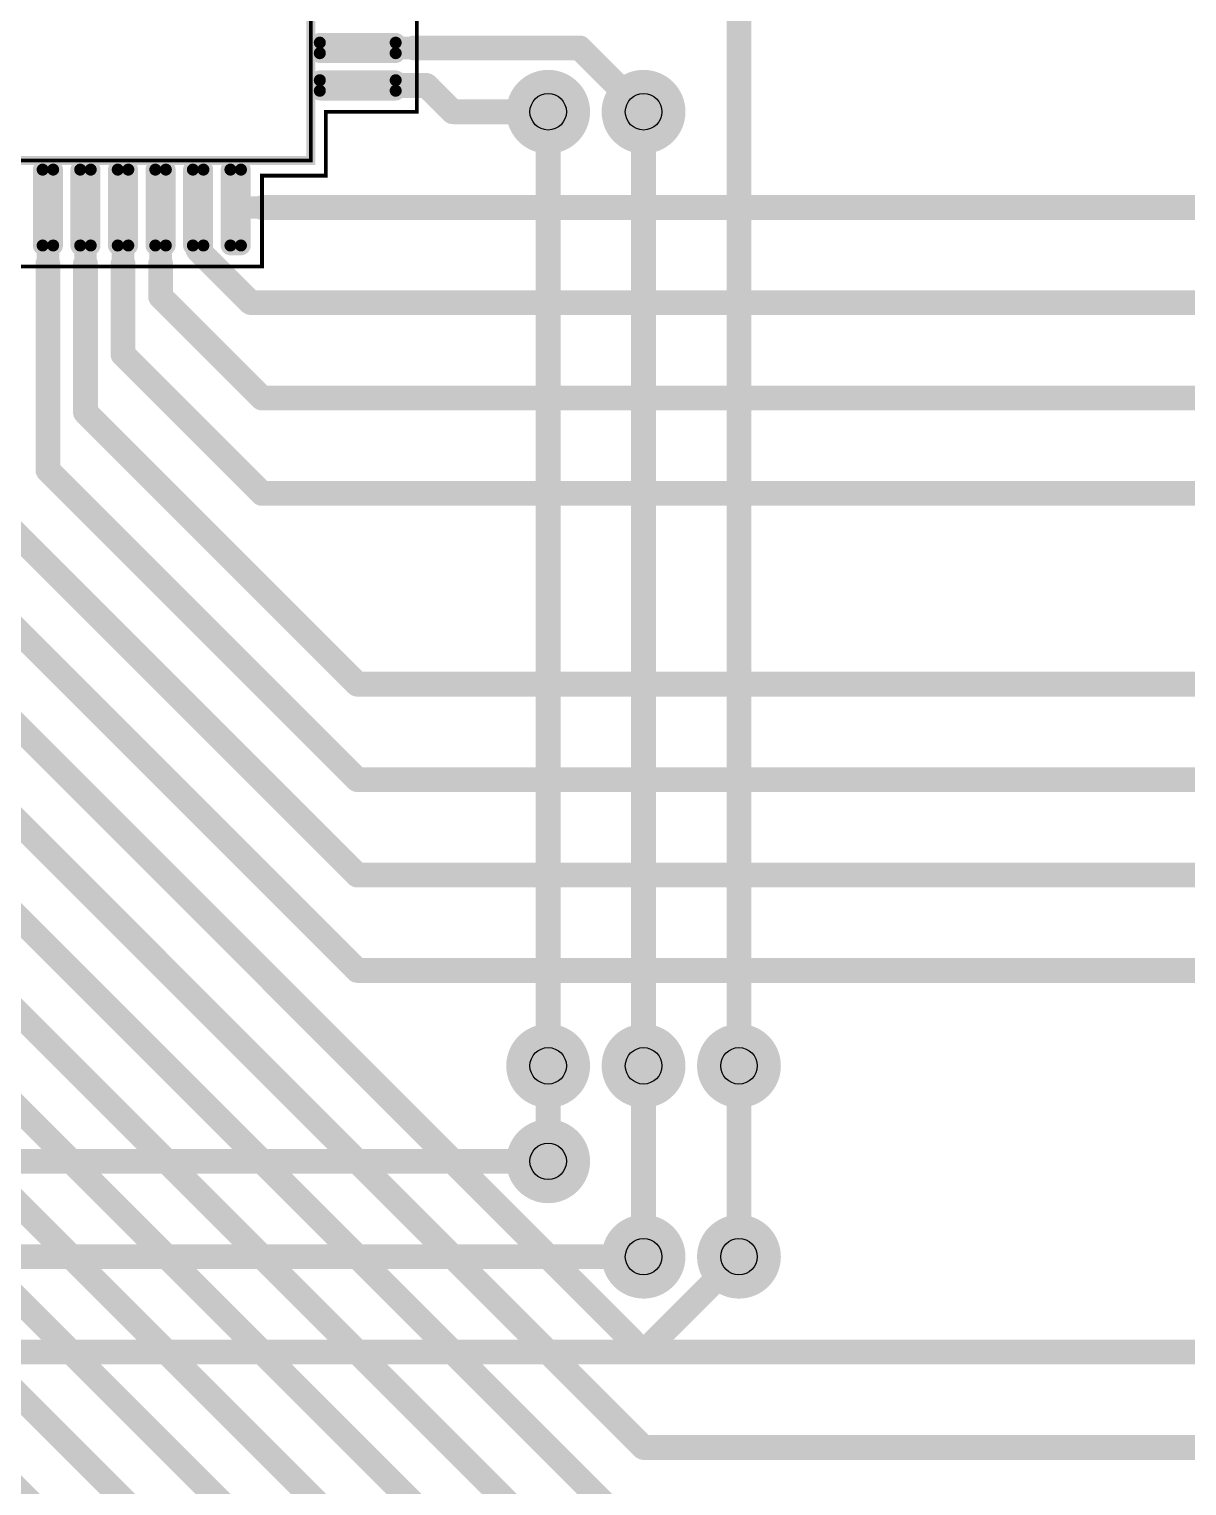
# Model space of a CAD drawing. Extents: x -0.1 to 82.8, y -0.1 to 80.9.
# Drawn here: x 44 to 59.41, y 15.13 to 34.52 of the extents above; entities that cross this region are included whole.
import ezdxf

# ---------------------------------------------------------------- set-up
doc = ezdxf.new("R2010")
doc.units = 0
for name, color, linetype in [('Furação_Inferior', 12, 'CONTINUOUS'), ('Furação_Superior', 11, 'CONTINUOUS'), ('Inferior', 10, 'CONTINUOUS'), ('Montagem_Superior', 2, 'CONTINUOUS'), ('Máscara_Inferior', 15, 'CONTINUOUS'), ('Máscara_Superior', 6, 'CONTINUOUS'), ('Pasta_Superior', 7, 'CONTINUOUS'), ('Serigrafia_Superior', 3, 'CONTINUOUS'), ('Superior', 9, 'CONTINUOUS'), ('Top_Comp_Outline', 4, 'CONTINUOUS'), ('Top_Courtyard', 5, 'CONTINUOUS')]:
    doc.layers.add(name, color=color, linetype=linetype)

msp = doc.modelspace()

# ---------------------------------------------------------------- linework, layer by layer
at = {"layer": 'Furação_Inferior'}
for centre in [(50.9067, 33.4167), (52.1767, 33.4167), (50.9067, 20.7167), (52.1767, 20.7167), (53.4467, 20.7167), (50.9067, 19.4467), (52.1767, 18.1767), (53.4467, 18.1767)]:
    msp.add_circle(centre, 0.2428, dxfattribs=at)
at = {"layer": 'Furação_Superior'}
for centre in [(50.9067, 33.4167), (52.1767, 33.4167), (50.9067, 20.7167), (52.1767, 20.7167), (53.4467, 20.7167), (50.9067, 19.4467), (52.1767, 18.1767), (53.4467, 18.1767)]:
    msp.add_circle(centre, 0.2428, dxfattribs=at)
at = {"layer": 'Inferior', "linetype": 'CONTINUOUS', "const_width": 0.33}
for points in [[(53.4467, 43.5767), (53.4467, 20.7167)], [(50.9067, 33.4167), (50.9067, 20.7167)], [(52.1767, 33.4167), (52.1767, 20.7167)], [(52.1767, 18.1767), (52.1767, 20.7167)], [(24.2367, 19.4467), (50.9067, 19.4467)], [(50.9067, 19.4467), (50.9067, 19.4467)], [(24.2367, 18.1767), (52.1767, 18.1767)], [(52.1767, 18.1767), (52.1767, 18.1767)], [(52.1767, 18.1767), (52.1767, 18.1767)], [(52.1767, 16.9067), (53.4467, 18.1767)], [(24.2367, 16.9067), (52.1767, 16.9067)]]:
    msp.add_lwpolyline(points, dxfattribs=at)
at = {"layer": 'Inferior', "linetype": 'CONTINUOUS'}
for points, const_width in [([(50.6527, 33.4167, 1), (51.1607, 33.4167, 1), (50.6527, 33.4167, 1)], 0.508), ([(51.9227, 33.4167, 1), (52.4307, 33.4167, 1), (51.9227, 33.4167, 1)], 0.508), ([(50.8242, 33.4167, 1), (50.9892, 33.4167, 1), (50.8242, 33.4167, 1)], 0.165), ([(52.0942, 33.4167, 1), (52.2592, 33.4167, 1), (52.0942, 33.4167, 1)], 0.165), ([(50.6527, 20.7167, 1), (51.1607, 20.7167, 1), (50.6527, 20.7167, 1)], 0.508), ([(51.9227, 20.7167, 1), (52.4307, 20.7167, 1), (51.9227, 20.7167, 1)], 0.508), ([(53.1927, 20.7167, 1), (53.7007, 20.7167, 1), (53.1927, 20.7167, 1)], 0.508), ([(50.8242, 20.7167, 1), (50.9892, 20.7167, 1), (50.8242, 20.7167, 1)], 0.165), ([(52.0942, 20.7167, 1), (52.2592, 20.7167, 1), (52.0942, 20.7167, 1)], 0.165), ([(52.0942, 20.7167, 1), (52.2592, 20.7167, 1), (52.0942, 20.7167, 1)], 0.165), ([(53.3642, 20.7167, 1), (53.5292, 20.7167, 1), (53.3642, 20.7167, 1)], 0.165), ([(50.6527, 19.4467, 1), (51.1607, 19.4467, 1), (50.6527, 19.4467, 1)], 0.508), ([(50.8242, 19.4467, 1), (50.9892, 19.4467, 1), (50.8242, 19.4467, 1)], 0.165), ([(50.8242, 19.4467, 1), (50.9892, 19.4467, 1), (50.8242, 19.4467, 1)], 0.165), ([(51.9227, 18.1767, 1), (52.4307, 18.1767, 1), (51.9227, 18.1767, 1)], 0.508), ([(53.1927, 18.1767, 1), (53.7007, 18.1767, 1), (53.1927, 18.1767, 1)], 0.508), ([(52.0942, 18.1767, 1), (52.2592, 18.1767, 1), (52.0942, 18.1767, 1)], 0.165), ([(52.0942, 18.1767, 1), (52.2592, 18.1767, 1), (52.0942, 18.1767, 1)], 0.165), ([(52.0942, 18.1767, 1), (52.2592, 18.1767, 1), (52.0942, 18.1767, 1)], 0.165), ([(52.0942, 18.1767, 1), (52.2592, 18.1767, 1), (52.0942, 18.1767, 1)], 0.165), ([(53.3642, 18.1767, 1), (53.5292, 18.1767, 1), (53.3642, 18.1767, 1)], 0.165), ([(52.0942, 16.9067, 1), (52.2592, 16.9067, 1), (52.0942, 16.9067, 1)], 0.165), ([(52.0942, 16.9067, 1), (52.2592, 16.9067, 1), (52.0942, 16.9067, 1)], 0.165)]:
    msp.add_lwpolyline(points, format="xyb", dxfattribs=dict(at, const_width=const_width))
at = {"layer": 'Montagem_Superior', "linetype": 'CONTINUOUS', "const_width": 0.12}
msp.add_lwpolyline([(47.7467, 46.7667), (47.7467, 32.7667), (33.7467, 32.7667), (33.7467, 45.7667), (34.7467, 46.7667), (47.7467, 46.7667)], dxfattribs=at)
at = {"layer": 'Máscara_Inferior', "linetype": 'CONTINUOUS', "const_width": 0.558}
for points in [[(50.6277, 33.4167, 1), (51.1857, 33.4167, 1), (50.6277, 33.4167, 1)], [(51.8977, 33.4167, 1), (52.4557, 33.4167, 1), (51.8977, 33.4167, 1)], [(50.6277, 20.7167, 1), (51.1857, 20.7167, 1), (50.6277, 20.7167, 1)], [(51.8977, 20.7167, 1), (52.4557, 20.7167, 1), (51.8977, 20.7167, 1)], [(53.1677, 20.7167, 1), (53.7257, 20.7167, 1), (53.1677, 20.7167, 1)], [(50.6277, 19.4467, 1), (51.1857, 19.4467, 1), (50.6277, 19.4467, 1)], [(51.8977, 18.1767, 1), (52.4557, 18.1767, 1), (51.8977, 18.1767, 1)], [(53.1677, 18.1767, 1), (53.7257, 18.1767, 1), (53.1677, 18.1767, 1)]]:
    msp.add_lwpolyline(points, format="xyb", dxfattribs=at)
at = {"layer": 'Máscara_Superior', "linetype": 'CONTINUOUS'}
for points, const_width in [([(47.8017, 34.3367, 1), (47.9317, 34.3367, 1), (47.8017, 34.3367, 1)], 0.13), ([(47.8017, 34.1967, 1), (47.9317, 34.1967, 1), (47.8017, 34.1967, 1)], 0.13), ([(48.8117, 34.3367, 1), (48.9417, 34.3367, 1), (48.8117, 34.3367, 1)], 0.13), ([(48.8117, 34.1967, 1), (48.9417, 34.1967, 1), (48.8117, 34.1967, 1)], 0.13), ([(47.8017, 33.8367, 1), (47.9317, 33.8367, 1), (47.8017, 33.8367, 1)], 0.13), ([(48.8117, 33.8367, 1), (48.9417, 33.8367, 1), (48.8117, 33.8367, 1)], 0.13), ([(50.6277, 33.4167, 1), (51.1857, 33.4167, 1), (50.6277, 33.4167, 1)], 0.558), ([(51.8977, 33.4167, 1), (52.4557, 33.4167, 1), (51.8977, 33.4167, 1)], 0.558), ([(47.8017, 33.6967, 1), (47.9317, 33.6967, 1), (47.8017, 33.6967, 1)], 0.13), ([(48.8117, 33.6967, 1), (48.9417, 33.6967, 1), (48.8117, 33.6967, 1)], 0.13), ([(44.1117, 32.6467, 1), (44.2417, 32.6467, 1), (44.1117, 32.6467, 1)], 0.13), ([(44.2517, 32.6467, 1), (44.3817, 32.6467, 1), (44.2517, 32.6467, 1)], 0.13), ([(44.6117, 32.6467, 1), (44.7417, 32.6467, 1), (44.6117, 32.6467, 1)], 0.13), ([(44.7517, 32.6467, 1), (44.8817, 32.6467, 1), (44.7517, 32.6467, 1)], 0.13), ([(45.1117, 32.6467, 1), (45.2417, 32.6467, 1), (45.1117, 32.6467, 1)], 0.13), ([(45.2517, 32.6467, 1), (45.3817, 32.6467, 1), (45.2517, 32.6467, 1)], 0.13), ([(45.6117, 32.6467, 1), (45.7417, 32.6467, 1), (45.6117, 32.6467, 1)], 0.13), ([(45.7517, 32.6467, 1), (45.8817, 32.6467, 1), (45.7517, 32.6467, 1)], 0.13), ([(46.1117, 32.6467, 1), (46.2417, 32.6467, 1), (46.1117, 32.6467, 1)], 0.13), ([(46.2517, 32.6467, 1), (46.3817, 32.6467, 1), (46.2517, 32.6467, 1)], 0.13), ([(46.6117, 32.6467, 1), (46.7417, 32.6467, 1), (46.6117, 32.6467, 1)], 0.13), ([(46.7517, 32.6467, 1), (46.8817, 32.6467, 1), (46.7517, 32.6467, 1)], 0.13), ([(44.1117, 31.6367, 1), (44.2417, 31.6367, 1), (44.1117, 31.6367, 1)], 0.13), ([(44.2517, 31.6367, 1), (44.3817, 31.6367, 1), (44.2517, 31.6367, 1)], 0.13), ([(44.6117, 31.6367, 1), (44.7417, 31.6367, 1), (44.6117, 31.6367, 1)], 0.13), ([(44.7517, 31.6367, 1), (44.8817, 31.6367, 1), (44.7517, 31.6367, 1)], 0.13), ([(45.1117, 31.6367, 1), (45.2417, 31.6367, 1), (45.1117, 31.6367, 1)], 0.13), ([(45.2517, 31.6367, 1), (45.3817, 31.6367, 1), (45.2517, 31.6367, 1)], 0.13), ([(45.6117, 31.6367, 1), (45.7417, 31.6367, 1), (45.6117, 31.6367, 1)], 0.13), ([(45.7517, 31.6367, 1), (45.8817, 31.6367, 1), (45.7517, 31.6367, 1)], 0.13), ([(46.1117, 31.6367, 1), (46.2417, 31.6367, 1), (46.1117, 31.6367, 1)], 0.13), ([(46.2517, 31.6367, 1), (46.3817, 31.6367, 1), (46.2517, 31.6367, 1)], 0.13), ([(46.6117, 31.6367, 1), (46.7417, 31.6367, 1), (46.6117, 31.6367, 1)], 0.13), ([(46.7517, 31.6367, 1), (46.8817, 31.6367, 1), (46.7517, 31.6367, 1)], 0.13), ([(50.6277, 20.7167, 1), (51.1857, 20.7167, 1), (50.6277, 20.7167, 1)], 0.558), ([(51.8977, 20.7167, 1), (52.4557, 20.7167, 1), (51.8977, 20.7167, 1)], 0.558), ([(53.1677, 20.7167, 1), (53.7257, 20.7167, 1), (53.1677, 20.7167, 1)], 0.558), ([(50.6277, 19.4467, 1), (51.1857, 19.4467, 1), (50.6277, 19.4467, 1)], 0.558), ([(51.8977, 18.1767, 1), (52.4557, 18.1767, 1), (51.8977, 18.1767, 1)], 0.558), ([(53.1677, 18.1767, 1), (53.7257, 18.1767, 1), (53.1677, 18.1767, 1)], 0.558)]:
    msp.add_lwpolyline(points, format="xyb", dxfattribs=dict(at, const_width=const_width))
at = {"layer": 'Máscara_Superior'}
for points in [[(47.7367, 34.1967), (47.7367, 34.3367), (48.8767, 34.4667), (47.8667, 34.4667)], [(47.7367, 34.1967), (48.8767, 34.4667), (49.0067, 34.1967), (49.0067, 34.3367)], [(47.7367, 34.1967), (49.0067, 34.1967), (47.8667, 34.0667), (48.8767, 34.0667)], [(47.7367, 33.6967), (47.7367, 33.8367), (48.8767, 33.9667), (47.8667, 33.9667)], [(47.7367, 33.6967), (48.8767, 33.9667), (49.0067, 33.6967), (49.0067, 33.8367)], [(47.7367, 33.6967), (49.0067, 33.6967), (47.8667, 33.5667), (48.8767, 33.5667)], [(44.1767, 32.7767), (44.1767, 31.5067), (44.0467, 32.6467), (44.0467, 31.6367)], [(44.1767, 32.7767), (44.3167, 32.7767), (44.4467, 31.6367), (44.4467, 32.6467)], [(44.1767, 32.7767), (44.4467, 31.6367), (44.1767, 31.5067), (44.3167, 31.5067)], [(44.6767, 32.7767), (44.6767, 31.5067), (44.5467, 32.6467), (44.5467, 31.6367)], [(44.6767, 32.7767), (44.8167, 32.7767), (44.9467, 31.6367), (44.9467, 32.6467)], [(44.6767, 32.7767), (44.9467, 31.6367), (44.6767, 31.5067), (44.8167, 31.5067)], [(45.1767, 32.7767), (45.1767, 31.5067), (45.0467, 32.6467), (45.0467, 31.6367)], [(45.1767, 32.7767), (45.3167, 32.7767), (45.4467, 31.6367), (45.4467, 32.6467)], [(45.1767, 32.7767), (45.4467, 31.6367), (45.1767, 31.5067), (45.3167, 31.5067)], [(45.6767, 32.7767), (45.6767, 31.5067), (45.5467, 32.6467), (45.5467, 31.6367)], [(45.6767, 32.7767), (45.8167, 32.7767), (45.9467, 31.6367), (45.9467, 32.6467)], [(45.6767, 32.7767), (45.9467, 31.6367), (45.6767, 31.5067), (45.8167, 31.5067)], [(46.1767, 32.7767), (46.1767, 31.5067), (46.0467, 32.6467), (46.0467, 31.6367)], [(46.1767, 32.7767), (46.3167, 32.7767), (46.4467, 31.6367), (46.4467, 32.6467)], [(46.1767, 32.7767), (46.4467, 31.6367), (46.1767, 31.5067), (46.3167, 31.5067)], [(46.6767, 32.7767), (46.6767, 31.5067), (46.5467, 32.6467), (46.5467, 31.6367)], [(46.6767, 32.7767), (46.8167, 32.7767), (46.9467, 31.6367), (46.9467, 32.6467)], [(46.6767, 32.7767), (46.9467, 31.6367), (46.6767, 31.5067), (46.8167, 31.5067)]]:
    msp.add_solid(points, dxfattribs=at)
at = {"layer": 'Pasta_Superior', "linetype": 'CONTINUOUS', "const_width": 0.03}
for points in [[(47.8517, 34.3367, 1), (47.8817, 34.3367, 1), (47.8517, 34.3367, 1)], [(48.8617, 34.3367, 1), (48.8917, 34.3367, 1), (48.8617, 34.3367, 1)], [(47.8517, 34.1967, 1), (47.8817, 34.1967, 1), (47.8517, 34.1967, 1)], [(48.8617, 34.1967, 1), (48.8917, 34.1967, 1), (48.8617, 34.1967, 1)], [(47.8517, 33.8367, 1), (47.8817, 33.8367, 1), (47.8517, 33.8367, 1)], [(48.8617, 33.8367, 1), (48.8917, 33.8367, 1), (48.8617, 33.8367, 1)], [(47.8517, 33.6967, 1), (47.8817, 33.6967, 1), (47.8517, 33.6967, 1)], [(48.8617, 33.6967, 1), (48.8917, 33.6967, 1), (48.8617, 33.6967, 1)], [(44.1617, 32.6467, 1), (44.1917, 32.6467, 1), (44.1617, 32.6467, 1)], [(44.3017, 32.6467, 1), (44.3317, 32.6467, 1), (44.3017, 32.6467, 1)], [(44.6617, 32.6467, 1), (44.6917, 32.6467, 1), (44.6617, 32.6467, 1)], [(44.8017, 32.6467, 1), (44.8317, 32.6467, 1), (44.8017, 32.6467, 1)], [(45.1617, 32.6467, 1), (45.1917, 32.6467, 1), (45.1617, 32.6467, 1)], [(45.3017, 32.6467, 1), (45.3317, 32.6467, 1), (45.3017, 32.6467, 1)], [(45.6617, 32.6467, 1), (45.6917, 32.6467, 1), (45.6617, 32.6467, 1)], [(45.8017, 32.6467, 1), (45.8317, 32.6467, 1), (45.8017, 32.6467, 1)], [(46.1617, 32.6467, 1), (46.1917, 32.6467, 1), (46.1617, 32.6467, 1)], [(46.3017, 32.6467, 1), (46.3317, 32.6467, 1), (46.3017, 32.6467, 1)], [(46.6617, 32.6467, 1), (46.6917, 32.6467, 1), (46.6617, 32.6467, 1)], [(46.8017, 32.6467, 1), (46.8317, 32.6467, 1), (46.8017, 32.6467, 1)], [(44.1617, 31.6367, 1), (44.1917, 31.6367, 1), (44.1617, 31.6367, 1)], [(44.3017, 31.6367, 1), (44.3317, 31.6367, 1), (44.3017, 31.6367, 1)], [(44.6617, 31.6367, 1), (44.6917, 31.6367, 1), (44.6617, 31.6367, 1)], [(44.8017, 31.6367, 1), (44.8317, 31.6367, 1), (44.8017, 31.6367, 1)], [(45.1617, 31.6367, 1), (45.1917, 31.6367, 1), (45.1617, 31.6367, 1)], [(45.3017, 31.6367, 1), (45.3317, 31.6367, 1), (45.3017, 31.6367, 1)], [(45.6617, 31.6367, 1), (45.6917, 31.6367, 1), (45.6617, 31.6367, 1)], [(45.8017, 31.6367, 1), (45.8317, 31.6367, 1), (45.8017, 31.6367, 1)], [(46.1617, 31.6367, 1), (46.1917, 31.6367, 1), (46.1617, 31.6367, 1)], [(46.3017, 31.6367, 1), (46.3317, 31.6367, 1), (46.3017, 31.6367, 1)], [(46.6617, 31.6367, 1), (46.6917, 31.6367, 1), (46.6617, 31.6367, 1)], [(46.8017, 31.6367, 1), (46.8317, 31.6367, 1), (46.8017, 31.6367, 1)]]:
    msp.add_lwpolyline(points, format="xyb", dxfattribs=at)
at = {"layer": 'Pasta_Superior'}
for points in [[(47.8367, 34.1967), (47.8367, 34.3367), (48.8767, 34.3667), (47.8667, 34.3667)], [(47.8367, 34.1967), (48.8767, 34.3667), (48.9067, 34.1967), (48.9067, 34.3367)], [(47.8367, 34.1967), (48.9067, 34.1967), (47.8667, 34.1667), (48.8767, 34.1667)], [(47.8367, 33.6967), (47.8367, 33.8367), (48.8767, 33.8667), (47.8667, 33.8667)], [(47.8367, 33.6967), (48.8767, 33.8667), (48.9067, 33.6967), (48.9067, 33.8367)], [(47.8367, 33.6967), (48.9067, 33.6967), (47.8667, 33.6667), (48.8767, 33.6667)], [(44.1767, 32.6767), (44.1767, 31.6067), (44.1467, 32.6467), (44.1467, 31.6367)], [(44.1767, 32.6767), (44.3167, 32.6767), (44.3467, 31.6367), (44.3467, 32.6467)], [(44.1767, 32.6767), (44.3467, 31.6367), (44.1767, 31.6067), (44.3167, 31.6067)], [(44.6767, 32.6767), (44.6767, 31.6067), (44.6467, 32.6467), (44.6467, 31.6367)], [(44.6767, 32.6767), (44.8167, 32.6767), (44.8467, 31.6367), (44.8467, 32.6467)], [(44.6767, 32.6767), (44.8467, 31.6367), (44.6767, 31.6067), (44.8167, 31.6067)], [(45.1767, 32.6767), (45.1767, 31.6067), (45.1467, 32.6467), (45.1467, 31.6367)], [(45.1767, 32.6767), (45.3167, 32.6767), (45.3467, 31.6367), (45.3467, 32.6467)], [(45.1767, 32.6767), (45.3467, 31.6367), (45.1767, 31.6067), (45.3167, 31.6067)], [(45.6767, 32.6767), (45.6767, 31.6067), (45.6467, 32.6467), (45.6467, 31.6367)], [(45.6767, 32.6767), (45.8167, 32.6767), (45.8467, 31.6367), (45.8467, 32.6467)], [(45.6767, 32.6767), (45.8467, 31.6367), (45.6767, 31.6067), (45.8167, 31.6067)], [(46.1767, 32.6767), (46.1767, 31.6067), (46.1467, 32.6467), (46.1467, 31.6367)], [(46.1767, 32.6767), (46.3167, 32.6767), (46.3467, 31.6367), (46.3467, 32.6467)], [(46.1767, 32.6767), (46.3467, 31.6367), (46.1767, 31.6067), (46.3167, 31.6067)], [(46.6767, 32.6767), (46.6767, 31.6067), (46.6467, 32.6467), (46.6467, 31.6367)], [(46.6767, 32.6767), (46.8167, 32.6767), (46.8467, 31.6367), (46.8467, 32.6467)], [(46.6767, 32.6767), (46.8467, 31.6367), (46.6767, 31.6067), (46.8167, 31.6067)]]:
    msp.add_solid(points, dxfattribs=at)
at = {"layer": 'Serigrafia_Superior', "linetype": 'CONTINUOUS', "const_width": 0.12}
msp.add_lwpolyline([(47.0767, 32.7667), (47.7467, 32.7667), (47.7467, 33.4367)], dxfattribs=at)
at = {"layer": 'Superior', "linetype": 'CONTINUOUS'}
for points, const_width in [([(47.8267, 34.3367, 1), (47.9067, 34.3367, 1), (47.8267, 34.3367, 1)], 0.08), ([(48.2967, 34.2667, 1), (48.4467, 34.2667, 1), (48.2967, 34.2667, 1)], 0.15), ([(48.8367, 34.3367, 1), (48.9167, 34.3367, 1), (48.8367, 34.3367, 1)], 0.08), ([(49.0392, 34.2667, 1), (49.2042, 34.2667, 1), (49.0392, 34.2667, 1)], 0.165), ([(49.0467, 34.2667, 1), (49.1967, 34.2667, 1), (49.0467, 34.2667, 1)], 0.15), ([(51.2442, 34.2667, 1), (51.4092, 34.2667, 1), (51.2442, 34.2667, 1)], 0.165), ([(51.2442, 34.2667, 1), (51.4092, 34.2667, 1), (51.2442, 34.2667, 1)], 0.165), ([(47.8267, 34.1967, 1), (47.9067, 34.1967, 1), (47.8267, 34.1967, 1)], 0.08), ([(48.8367, 34.1967, 1), (48.9167, 34.1967, 1), (48.8367, 34.1967, 1)], 0.08), ([(47.8267, 33.8367, 1), (47.9067, 33.8367, 1), (47.8267, 33.8367, 1)], 0.08), ([(47.8267, 33.6967, 1), (47.9067, 33.6967, 1), (47.8267, 33.6967, 1)], 0.08), ([(48.2892, 33.7667, 1), (48.4542, 33.7667, 1), (48.2892, 33.7667, 1)], 0.165), ([(48.8367, 33.8367, 1), (48.9167, 33.8367, 1), (48.8367, 33.8367, 1)], 0.08), ([(48.8367, 33.6967, 1), (48.9167, 33.6967, 1), (48.8367, 33.6967, 1)], 0.08), ([(49.2042, 33.7667, 1), (49.3692, 33.7667, 1), (49.2042, 33.7667, 1)], 0.165), ([(49.2042, 33.7667, 1), (49.3692, 33.7667, 1), (49.2042, 33.7667, 1)], 0.165), ([(50.6527, 33.4167, 1), (51.1607, 33.4167, 1), (50.6527, 33.4167, 1)], 0.508), ([(51.9227, 33.4167, 1), (52.4307, 33.4167, 1), (51.9227, 33.4167, 1)], 0.508), ([(49.5542, 33.4167, 1), (49.7192, 33.4167, 1), (49.5542, 33.4167, 1)], 0.165), ([(49.5542, 33.4167, 1), (49.7192, 33.4167, 1), (49.5542, 33.4167, 1)], 0.165), ([(50.8242, 33.4167, 1), (50.9892, 33.4167, 1), (50.8242, 33.4167, 1)], 0.165), ([(52.0942, 33.4167, 1), (52.2592, 33.4167, 1), (52.0942, 33.4167, 1)], 0.165), ([(44.1367, 32.6467, 1), (44.2167, 32.6467, 1), (44.1367, 32.6467, 1)], 0.08), ([(44.2767, 32.6467, 1), (44.3567, 32.6467, 1), (44.2767, 32.6467, 1)], 0.08), ([(44.6367, 32.6467, 1), (44.7167, 32.6467, 1), (44.6367, 32.6467, 1)], 0.08), ([(44.7767, 32.6467, 1), (44.8567, 32.6467, 1), (44.7767, 32.6467, 1)], 0.08), ([(45.1367, 32.6467, 1), (45.2167, 32.6467, 1), (45.1367, 32.6467, 1)], 0.08), ([(45.2767, 32.6467, 1), (45.3567, 32.6467, 1), (45.2767, 32.6467, 1)], 0.08), ([(45.6367, 32.6467, 1), (45.7167, 32.6467, 1), (45.6367, 32.6467, 1)], 0.08), ([(45.7767, 32.6467, 1), (45.8567, 32.6467, 1), (45.7767, 32.6467, 1)], 0.08), ([(46.1367, 32.6467, 1), (46.2167, 32.6467, 1), (46.1367, 32.6467, 1)], 0.08), ([(46.2767, 32.6467, 1), (46.3567, 32.6467, 1), (46.2767, 32.6467, 1)], 0.08), ([(46.6367, 32.6467, 1), (46.7167, 32.6467, 1), (46.6367, 32.6467, 1)], 0.08), ([(46.7767, 32.6467, 1), (46.8567, 32.6467, 1), (46.7767, 32.6467, 1)], 0.08), ([(44.1717, 32.1417, 1), (44.3217, 32.1417, 1), (44.1717, 32.1417, 1)], 0.15), ([(44.6717, 32.1417, 1), (44.8217, 32.1417, 1), (44.6717, 32.1417, 1)], 0.15), ([(45.1717, 32.1417, 1), (45.3217, 32.1417, 1), (45.1717, 32.1417, 1)], 0.15), ([(45.6717, 32.1417, 1), (45.8217, 32.1417, 1), (45.6717, 32.1417, 1)], 0.15), ([(46.1717, 32.1417, 1), (46.3217, 32.1417, 1), (46.1717, 32.1417, 1)], 0.15), ([(46.6717, 32.1417, 1), (46.8217, 32.1417, 1), (46.6717, 32.1417, 1)], 0.15), ([(47.0192, 32.1417, 1), (47.1842, 32.1417, 1), (47.0192, 32.1417, 1)], 0.165), ([(47.0267, 32.1417, 1), (47.1767, 32.1417, 1), (47.0267, 32.1417, 1)], 0.15), ([(47.0267, 32.1417, 1), (47.1767, 32.1417, 1), (47.0267, 32.1417, 1)], 0.15), ([(44.1367, 31.6367, 1), (44.2167, 31.6367, 1), (44.1367, 31.6367, 1)], 0.08), ([(44.2767, 31.6367, 1), (44.3567, 31.6367, 1), (44.2767, 31.6367, 1)], 0.08), ([(44.6367, 31.6367, 1), (44.7167, 31.6367, 1), (44.6367, 31.6367, 1)], 0.08), ([(44.7767, 31.6367, 1), (44.8567, 31.6367, 1), (44.7767, 31.6367, 1)], 0.08), ([(45.1367, 31.6367, 1), (45.2167, 31.6367, 1), (45.1367, 31.6367, 1)], 0.08), ([(45.2767, 31.6367, 1), (45.3567, 31.6367, 1), (45.2767, 31.6367, 1)], 0.08), ([(45.6367, 31.6367, 1), (45.7167, 31.6367, 1), (45.6367, 31.6367, 1)], 0.08), ([(45.7767, 31.6367, 1), (45.8567, 31.6367, 1), (45.7767, 31.6367, 1)], 0.08), ([(46.1642, 31.5767, 1), (46.3292, 31.5767, 1), (46.1642, 31.5767, 1)], 0.165), ([(46.1717, 31.5767, 1), (46.3217, 31.5767, 1), (46.1717, 31.5767, 1)], 0.15), ([(46.1367, 31.6367, 1), (46.2167, 31.6367, 1), (46.1367, 31.6367, 1)], 0.08), ([(46.2767, 31.6367, 1), (46.3567, 31.6367, 1), (46.2767, 31.6367, 1)], 0.08), ([(46.6367, 31.6367, 1), (46.7167, 31.6367, 1), (46.6367, 31.6367, 1)], 0.08), ([(46.7767, 31.6367, 1), (46.8567, 31.6367, 1), (46.7767, 31.6367, 1)], 0.08), ([(44.1642, 31.3917, 1), (44.3292, 31.3917, 1), (44.1642, 31.3917, 1)], 0.165), ([(44.1717, 31.3917, 1), (44.3217, 31.3917, 1), (44.1717, 31.3917, 1)], 0.15), ([(44.6642, 31.3917, 1), (44.8292, 31.3917, 1), (44.6642, 31.3917, 1)], 0.165), ([(44.6717, 31.3917, 1), (44.8217, 31.3917, 1), (44.6717, 31.3917, 1)], 0.15), ([(45.1642, 31.3917, 1), (45.3292, 31.3917, 1), (45.1642, 31.3917, 1)], 0.165), ([(45.1717, 31.3917, 1), (45.3217, 31.3917, 1), (45.1717, 31.3917, 1)], 0.15), ([(45.6642, 31.3917, 1), (45.8292, 31.3917, 1), (45.6642, 31.3917, 1)], 0.165), ([(45.6717, 31.3917, 1), (45.8217, 31.3917, 1), (45.6717, 31.3917, 1)], 0.15), ([(45.6642, 30.9567, 1), (45.8292, 30.9567, 1), (45.6642, 30.9567, 1)], 0.165), ([(45.6642, 30.9567, 1), (45.8292, 30.9567, 1), (45.6642, 30.9567, 1)], 0.165), ([(46.8642, 30.8767, 1), (47.0292, 30.8767, 1), (46.8642, 30.8767, 1)], 0.165), ([(46.8642, 30.8767, 1), (47.0292, 30.8767, 1), (46.8642, 30.8767, 1)], 0.165), ([(45.1642, 30.1867, 1), (45.3292, 30.1867, 1), (45.1642, 30.1867, 1)], 0.165), ([(45.1642, 30.1867, 1), (45.3292, 30.1867, 1), (45.1642, 30.1867, 1)], 0.165), ([(47.0142, 29.6067, 1), (47.1792, 29.6067, 1), (47.0142, 29.6067, 1)], 0.165), ([(47.0142, 29.6067, 1), (47.1792, 29.6067, 1), (47.0142, 29.6067, 1)], 0.165), ([(44.6642, 29.4167, 1), (44.8292, 29.4167, 1), (44.6642, 29.4167, 1)], 0.165), ([(44.6642, 29.4167, 1), (44.8292, 29.4167, 1), (44.6642, 29.4167, 1)], 0.165), ([(44.1642, 28.6467, 1), (44.3292, 28.6467, 1), (44.1642, 28.6467, 1)], 0.165), ([(44.1642, 28.6467, 1), (44.3292, 28.6467, 1), (44.1642, 28.6467, 1)], 0.165), ([(47.0142, 28.3367, 1), (47.1792, 28.3367, 1), (47.0142, 28.3367, 1)], 0.165), ([(47.0142, 28.3367, 1), (47.1792, 28.3367, 1), (47.0142, 28.3367, 1)], 0.165), ([(48.2842, 25.7967, 1), (48.4492, 25.7967, 1), (48.2842, 25.7967, 1)], 0.165), ([(48.2842, 25.7967, 1), (48.4492, 25.7967, 1), (48.2842, 25.7967, 1)], 0.165), ([(48.2842, 24.5267, 1), (48.4492, 24.5267, 1), (48.2842, 24.5267, 1)], 0.165), ([(48.2842, 24.5267, 1), (48.4492, 24.5267, 1), (48.2842, 24.5267, 1)], 0.165), ([(48.2842, 23.2567, 1), (48.4492, 23.2567, 1), (48.2842, 23.2567, 1)], 0.165), ([(48.2842, 23.2567, 1), (48.4492, 23.2567, 1), (48.2842, 23.2567, 1)], 0.165), ([(48.2842, 21.9867, 1), (48.4492, 21.9867, 1), (48.2842, 21.9867, 1)], 0.165), ([(48.2842, 21.9867, 1), (48.4492, 21.9867, 1), (48.2842, 21.9867, 1)], 0.165), ([(50.6527, 20.7167, 1), (51.1607, 20.7167, 1), (50.6527, 20.7167, 1)], 0.508), ([(51.9227, 20.7167, 1), (52.4307, 20.7167, 1), (51.9227, 20.7167, 1)], 0.508), ([(53.1927, 20.7167, 1), (53.7007, 20.7167, 1), (53.1927, 20.7167, 1)], 0.508), ([(50.8242, 20.7167, 1), (50.9892, 20.7167, 1), (50.8242, 20.7167, 1)], 0.165), ([(52.0942, 20.7167, 1), (52.2592, 20.7167, 1), (52.0942, 20.7167, 1)], 0.165), ([(53.3642, 20.7167, 1), (53.5292, 20.7167, 1), (53.3642, 20.7167, 1)], 0.165), ([(50.6527, 19.4467, 1), (51.1607, 19.4467, 1), (50.6527, 19.4467, 1)], 0.508), ([(50.8242, 19.4467, 1), (50.9892, 19.4467, 1), (50.8242, 19.4467, 1)], 0.165), ([(51.9227, 18.1767, 1), (52.4307, 18.1767, 1), (51.9227, 18.1767, 1)], 0.508), ([(53.1927, 18.1767, 1), (53.7007, 18.1767, 1), (53.1927, 18.1767, 1)], 0.508), ([(52.0942, 18.1767, 1), (52.2592, 18.1767, 1), (52.0942, 18.1767, 1)], 0.165), ([(53.3642, 18.1767, 1), (53.5292, 18.1767, 1), (53.3642, 18.1767, 1)], 0.165), ([(52.0942, 16.9067, 1), (52.2592, 16.9067, 1), (52.0942, 16.9067, 1)], 0.165), ([(52.0942, 16.9067, 1), (52.2592, 16.9067, 1), (52.0942, 16.9067, 1)], 0.165), ([(52.0942, 15.6367, 1), (52.2592, 15.6367, 1), (52.0942, 15.6367, 1)], 0.165), ([(52.0942, 15.6367, 1), (52.2592, 15.6367, 1), (52.0942, 15.6367, 1)], 0.165)]:
    msp.add_lwpolyline(points, format="xyb", dxfattribs=dict(at, const_width=const_width))
for points, const_width in [([(48.3717, 34.2667), (49.1217, 34.2667)], 0.3), ([(49.1217, 34.2667), (51.3267, 34.2667)], 0.33), ([(51.3267, 34.2667), (52.1767, 33.4167)], 0.33), ([(49.2867, 33.7667), (48.3717, 33.7667)], 0.33), ([(49.6367, 33.4167), (49.2867, 33.7667)], 0.33), ([(50.9067, 33.4167), (49.6367, 33.4167)], 0.33), ([(44.2467, 32.1417), (44.2467, 31.3917)], 0.3), ([(44.7467, 31.3917), (44.7467, 32.1417)], 0.3), ([(45.2467, 32.1417), (45.2467, 31.3917)], 0.3), ([(45.7467, 31.3917), (45.7467, 32.1417)], 0.3), ([(46.2467, 32.1417), (46.2467, 31.5767)], 0.3), ([(47.1017, 32.1417), (46.7467, 32.1417)], 0.3), ([(69.9617, 32.1417), (47.1017, 32.1417)], 0.33), ([(47.1017, 32.1417), (47.1017, 32.1417)], 0.3), ([(46.2467, 31.5767), (46.9467, 30.8767)], 0.33), ([(44.2467, 31.3917), (44.2467, 28.6467)], 0.33), ([(44.7467, 29.4167), (44.7467, 31.3917)], 0.33), ([(45.2467, 31.3917), (45.2467, 30.1867)], 0.33), ([(45.7467, 30.9567), (45.7467, 31.3917)], 0.33), ([(47.0967, 29.6067), (45.7467, 30.9567)], 0.33), ([(46.9467, 30.8767), (68.6867, 30.8767)], 0.33), ([(45.2467, 30.1867), (47.0967, 28.3367)], 0.33), ([(67.4167, 29.6067), (47.0967, 29.6067)], 0.33), ([(48.3667, 25.7967), (44.7467, 29.4167)], 0.33), ([(44.2467, 28.6467), (48.3667, 24.5267)], 0.33), ([(47.0967, 28.3367), (62.3367, 28.3367)], 0.33), ([(43.7467, 27.8767), (48.3667, 23.2567)], 0.33), ([(43.2467, 27.1067), (48.3667, 21.9867)], 0.33), ([(42.7467, 26.3367), (52.1767, 16.9067)], 0.33), ([(66.1467, 25.7967), (48.3667, 25.7967)], 0.33), ([(42.2467, 25.5667), (52.1767, 15.6367)], 0.33), ([(41.7467, 24.7967), (52.1767, 14.3667)], 0.33), ([(48.3667, 24.5267), (67.4167, 24.5267)], 0.33), ([(41.2467, 24.0267), (52.1767, 13.0967)], 0.33), ([(40.7467, 23.2567), (52.1767, 11.8267)], 0.33), ([(48.3667, 23.2567), (68.6867, 23.2567)], 0.33), ([(53.4467, 9.2867), (40.2467, 22.4867)], 0.33), ([(48.3667, 21.9867), (69.2966, 21.9867)], 0.33), ([(39.7467, 21.7167), (53.4467, 8.0167)], 0.33), ([(53.4467, 6.7467), (39.2467, 20.9467)], 0.33), ([(50.9067, 20.7167), (50.9067, 19.4467)], 0.33), ([(52.1767, 20.7167), (52.1767, 18.1767)], 0.33), ([(53.4467, 20.7167), (53.4467, 18.1767)], 0.33), ([(38.7467, 20.1767), (45.7267, 13.1967)], 0.33), ([(52.1767, 16.9067), (71.2267, 16.9067)], 0.33), ([(52.1767, 15.6367), (69.9567, 15.6367)], 0.33)]:
    msp.add_lwpolyline(points, dxfattribs=dict(at, const_width=const_width))
at = {"layer": 'Superior'}
for points in [[(47.7867, 34.1967), (47.7867, 34.3367), (48.8767, 34.4167), (47.8667, 34.4167)], [(47.7867, 34.1967), (48.8767, 34.4167), (48.9567, 34.1967), (48.9567, 34.3367)], [(47.7867, 34.1967), (48.9567, 34.1967), (47.8667, 34.1167), (48.8767, 34.1167)], [(47.7867, 33.6967), (47.7867, 33.8367), (48.8767, 33.9167), (47.8667, 33.9167)], [(47.7867, 33.6967), (48.8767, 33.9167), (48.9567, 33.6967), (48.9567, 33.8367)], [(47.7867, 33.6967), (48.9567, 33.6967), (47.8667, 33.6167), (48.8767, 33.6167)], [(44.1767, 32.7267), (44.1767, 31.5567), (44.0967, 32.6467), (44.0967, 31.6367)], [(44.1767, 32.7267), (44.3167, 32.7267), (44.3967, 31.6367), (44.3967, 32.6467)], [(44.1767, 32.7267), (44.3967, 31.6367), (44.1767, 31.5567), (44.3167, 31.5567)], [(44.6767, 32.7267), (44.6767, 31.5567), (44.5967, 32.6467), (44.5967, 31.6367)], [(44.6767, 32.7267), (44.8167, 32.7267), (44.8967, 31.6367), (44.8967, 32.6467)], [(44.6767, 32.7267), (44.8967, 31.6367), (44.6767, 31.5567), (44.8167, 31.5567)], [(45.1767, 32.7267), (45.1767, 31.5567), (45.0967, 32.6467), (45.0967, 31.6367)], [(45.1767, 32.7267), (45.3167, 32.7267), (45.3967, 31.6367), (45.3967, 32.6467)], [(45.1767, 32.7267), (45.3967, 31.6367), (45.1767, 31.5567), (45.3167, 31.5567)], [(45.6767, 32.7267), (45.6767, 31.5567), (45.5967, 32.6467), (45.5967, 31.6367)], [(45.6767, 32.7267), (45.8167, 32.7267), (45.8967, 31.6367), (45.8967, 32.6467)], [(45.6767, 32.7267), (45.8967, 31.6367), (45.6767, 31.5567), (45.8167, 31.5567)], [(46.1767, 32.7267), (46.1767, 31.5567), (46.0967, 32.6467), (46.0967, 31.6367)], [(46.1767, 32.7267), (46.3167, 32.7267), (46.3967, 31.6367), (46.3967, 32.6467)], [(46.1767, 32.7267), (46.3967, 31.6367), (46.1767, 31.5567), (46.3167, 31.5567)], [(46.6767, 32.7267), (46.6767, 31.5567), (46.5967, 32.6467), (46.5967, 31.6367)], [(46.6767, 32.7267), (46.8167, 32.7267), (46.8967, 31.6367), (46.8967, 32.6467)], [(46.6767, 32.7267), (46.8967, 31.6367), (46.6767, 31.5567), (46.8167, 31.5567)]]:
    msp.add_solid(points, dxfattribs=at)
at = {"layer": 'Top_Comp_Outline', "linetype": 'CONTINUOUS', "const_width": 0.05}
msp.add_lwpolyline([(47.7467, 46.7667), (33.7467, 46.7667), (33.7467, 32.7667), (47.7467, 32.7667), (47.7467, 46.7667)], dxfattribs=at)
at = {"layer": 'Top_Courtyard', "linetype": 'CONTINUOUS', "const_width": 0.05}
msp.add_lwpolyline([(32.3367, 46.1167), (33.5467, 46.1167), (33.5467, 46.9667), (34.3967, 46.9667), (34.3967, 48.1767), (47.0967, 48.1767), (47.0967, 46.9667), (47.9467, 46.9667), (47.9467, 46.1167), (49.1567, 46.1167), (49.1567, 33.4167), (47.9467, 33.4167), (47.9467, 32.5667), (47.0967, 32.5667), (47.0967, 31.3567), (34.3967, 31.3567), (34.3967, 32.5667), (33.5467, 32.5667), (33.5467, 33.4167), (32.3367, 33.4167), (32.3367, 46.1167)], dxfattribs=at)

doc.saveas('drawing.dxf')
